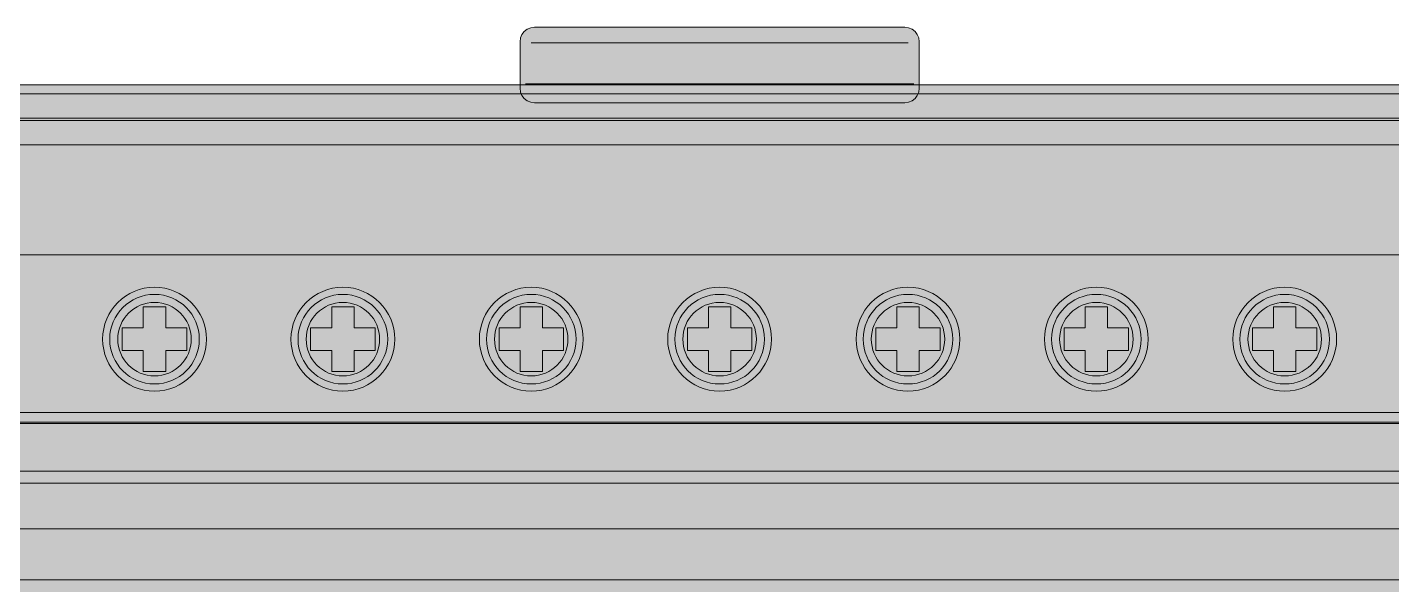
# Model space of a CAD drawing. Header units: millimetres. Extents: x 2517 to 4319, y 573 to 1664.
# Drawn here: x 2876.2 to 2937.7, y 676.3 to 701.4 of the extents above; entities that cross this region are included whole.
import ezdxf

# ---------------------------------------------------------------- set-up
doc = ezdxf.new("R2010")
doc.units = ezdxf.units.MM
for name, color, linetype, lineweight in [('EKF_DETAILS', 7, 'Continuous', 5), ('EKF_FILL', 7, 'Continuous', 5), ('EKF_OUTLINE', 7, 'Continuous', 13), ('EKF_TERMINALS', 7, 'Continuous', 5)]:
    doc.layers.add(name, color=color, linetype=linetype, lineweight=lineweight)

# ---------------------------------------------------------------- blocks, each defined once
blk = doc.blocks.new('EKF_CM_4x15')
at = {"layer": 'EKF_FILL', "true_color": 0x74745f}
blk.add_hatch(color=47, dxfattribs=at).paths.add_polyline_path([(76.6, 90.7), (76.768, 90.678), (76.925, 90.613), (77.06, 90.51), (77.163, 90.375), (77.228, 90.218), (77.25, 90.05), (77.25, 87.95), (77.228, 87.782), (77.163, 87.625), (77.06, 87.49), (76.925, 87.387), (76.768, 87.322), (76.6, 87.3), (59.9, 87.3), (59.732, 87.322), (59.575, 87.387), (59.44, 87.49), (59.337, 87.625), (59.272, 87.782), (59.25, 87.95), (59.25, 90.05), (59.272, 90.218), (59.337, 90.375), (59.44, 90.51), (59.575, 90.613), (59.732, 90.678), (59.9, 90.7)])
at = {"layer": 'EKF_FILL', "true_color": 0xe3e8e5}
blk.add_hatch(color=254, dxfattribs=at).paths.add_polyline_path([(135.3, 88.1), (135.611, 88.059), (135.9, 87.939), (136.149, 87.749), (136.339, 87.5), (136.459, 87.211), (136.5, 86.9), (136.5, 1.2), (136.459, 0.889), (136.339, 0.6), (136.149, 0.351), (135.9, 0.161), (135.611, 0.041), (135.3, 0), (1.2, 0), (0.889, 0.041), (0.6, 0.161), (0.351, 0.351), (0.161, 0.6), (0.041, 0.889), (0, 1.2), (0, 86.9), (0.041, 87.211), (0.161, 87.5), (0.351, 87.749), (0.6, 87.939), (0.889, 88.059), (1.2, 88.1)])
at = {"layer": 'EKF_FILL', "true_color": 0x55564e}
blk.add_hatch(color=251, dxfattribs=at).paths.add_polyline_path([(133.3, 87.7), (133.481, 87.676), (133.65, 87.606), (133.795, 87.495), (133.906, 87.35), (133.976, 87.181), (134, 87), (134, 1.4), (133.976, 1.219), (133.906, 1.05), (133.795, 0.905), (133.65, 0.794), (133.481, 0.724), (133.3, 0.7), (3.2, 0.7), (3.019, 0.724), (2.85, 0.794), (2.705, 0.905), (2.594, 1.05), (2.524, 1.219), (2.5, 1.4), (2.5, 87), (2.524, 87.181), (2.594, 87.35), (2.705, 87.495), (2.85, 87.606), (3.019, 87.676), (3.2, 87.7)])
at = {"layer": 'EKF_FILL', "true_color": 0x797c6b}
blk.add_hatch(color=8, dxfattribs=at).paths.add_polyline_path([(3.5, 87.7), (133, 87.7), (133, 86.6), (3.5, 86.6)])
at = {"layer": 'EKF_FILL', "true_color": 0x8b8e81}
for points in [[(3.3, 86.9), (133.2, 86.9), (133.2, 85.7), (3.3, 85.7)], [(3.3, 67.3), (133.2, 67.3), (133.2, 66.1), (3.3, 66.1)]]:
    blk.add_hatch(color=252, dxfattribs=at).paths.add_polyline_path(points)
at = {"layer": 'EKF_FILL', "true_color": 0x66665a}
blk.add_hatch(color=251, dxfattribs=at).paths.add_polyline_path([(132.1, 86.5), (132.204, 86.486), (132.3, 86.446), (132.383, 86.383), (132.446, 86.3), (132.486, 86.204), (132.5, 86.1), (132.5, 2.3), (132.486, 2.196), (132.446, 2.1), (132.383, 2.017), (132.3, 1.954), (132.204, 1.914), (132.1, 1.9), (4.4, 1.9), (4.296, 1.914), (4.2, 1.954), (4.117, 2.017), (4.054, 2.1), (4.014, 2.196), (4, 2.3), (4, 86.1), (4.014, 86.204), (4.054, 86.3), (4.117, 86.383), (4.2, 86.446), (4.296, 86.486), (4.4, 86.5)])
at = {"layer": 'EKF_FILL', "true_color": 0x8b805d}
blk.add_hatch(color=45, dxfattribs=at).paths.add_polyline_path([(130, 80.442), (130.104, 80.428), (130.2, 80.388), (130.283, 80.324), (130.346, 80.242), (130.386, 80.145), (130.4, 80.041), (130.4, 73.242), (130.386, 73.138), (130.346, 73.041), (130.283, 72.959), (130.2, 72.895), (130.104, 72.855), (130, 72.841), (6.5, 72.841), (6.396, 72.855), (6.3, 72.895), (6.217, 72.959), (6.154, 73.041), (6.114, 73.138), (6.1, 73.242), (6.1, 80.041), (6.114, 80.145), (6.154, 80.242), (6.217, 80.324), (6.3, 80.388), (6.396, 80.428), (6.5, 80.442)])
at = {"layer": 'EKF_FILL', "true_color": 0x625f4e}
for points in [[(45.111, 76.642), (45.091, 76.336), (45.032, 76.036), (44.933, 75.746), (44.798, 75.472), (44.628, 75.217), (44.426, 74.987), (44.196, 74.785), (43.941, 74.615), (43.667, 74.48), (43.377, 74.381), (43.077, 74.322), (42.771, 74.302), (42.466, 74.322), (42.166, 74.381), (41.876, 74.48), (41.601, 74.615), (41.347, 74.785), (41.117, 74.987), (40.915, 75.217), (40.745, 75.472), (40.61, 75.746), (40.511, 76.036), (40.451, 76.336), (40.431, 76.642), (40.451, 76.947), (40.511, 77.247), (40.61, 77.537), (40.745, 77.811), (40.915, 78.066), (41.117, 78.296), (41.347, 78.498), (41.601, 78.668), (41.876, 78.803), (42.166, 78.902), (42.466, 78.961), (42.771, 78.981), (43.077, 78.961), (43.377, 78.902), (43.667, 78.803), (43.941, 78.668), (44.196, 78.498), (44.426, 78.296), (44.628, 78.066), (44.798, 77.811), (44.933, 77.537), (45.032, 77.247), (45.091, 76.947)], [(53.604, 76.642), (53.584, 76.336), (53.525, 76.036), (53.426, 75.746), (53.291, 75.472), (53.121, 75.217), (52.919, 74.987), (52.689, 74.785), (52.434, 74.615), (52.16, 74.48), (51.87, 74.381), (51.57, 74.322), (51.264, 74.302), (50.959, 74.322), (50.659, 74.381), (50.369, 74.48), (50.094, 74.615), (49.84, 74.785), (49.61, 74.987), (49.408, 75.217), (49.238, 75.472), (49.102, 75.746), (49.004, 76.036), (48.944, 76.336), (48.924, 76.642), (48.944, 76.947), (49.004, 77.247), (49.102, 77.537), (49.238, 77.811), (49.408, 78.066), (49.61, 78.296), (49.84, 78.498), (50.094, 78.668), (50.369, 78.803), (50.659, 78.902), (50.959, 78.961), (51.264, 78.981), (51.57, 78.961), (51.87, 78.902), (52.16, 78.803), (52.434, 78.668), (52.689, 78.498), (52.919, 78.296), (53.121, 78.066), (53.291, 77.811), (53.426, 77.537), (53.525, 77.247), (53.584, 76.947)], [(62.097, 76.642), (62.077, 76.336), (62.017, 76.036), (61.919, 75.746), (61.784, 75.472), (61.614, 75.217), (61.412, 74.987), (61.182, 74.785), (60.927, 74.615), (60.653, 74.48), (60.363, 74.381), (60.063, 74.322), (59.757, 74.302), (59.452, 74.322), (59.152, 74.381), (58.862, 74.48), (58.587, 74.615), (58.333, 74.785), (58.103, 74.987), (57.901, 75.217), (57.731, 75.472), (57.595, 75.746), (57.497, 76.036), (57.437, 76.336), (57.417, 76.642), (57.437, 76.947), (57.497, 77.247), (57.595, 77.537), (57.731, 77.811), (57.901, 78.066), (58.103, 78.296), (58.333, 78.498), (58.587, 78.668), (58.862, 78.803), (59.152, 78.902), (59.452, 78.961), (59.757, 78.981), (60.063, 78.961), (60.363, 78.902), (60.653, 78.803), (60.927, 78.668), (61.182, 78.498), (61.412, 78.296), (61.614, 78.066), (61.784, 77.811), (61.919, 77.537), (62.017, 77.247), (62.077, 76.947)], [(70.59, 76.642), (70.57, 76.336), (70.51, 76.036), (70.412, 75.746), (70.276, 75.472), (70.106, 75.217), (69.905, 74.987), (69.675, 74.785), (69.42, 74.615), (69.145, 74.48), (68.856, 74.381), (68.555, 74.322), (68.25, 74.302), (67.945, 74.322), (67.644, 74.381), (67.355, 74.48), (67.08, 74.615), (66.825, 74.785), (66.595, 74.987), (66.394, 75.217), (66.224, 75.472), (66.088, 75.746), (65.99, 76.036), (65.93, 76.336), (65.91, 76.642), (65.93, 76.947), (65.99, 77.247), (66.088, 77.537), (66.224, 77.811), (66.394, 78.066), (66.595, 78.296), (66.825, 78.498), (67.08, 78.668), (67.355, 78.803), (67.644, 78.902), (67.945, 78.961), (68.25, 78.981), (68.555, 78.961), (68.856, 78.902), (69.145, 78.803), (69.42, 78.668), (69.675, 78.498), (69.905, 78.296), (70.106, 78.066), (70.276, 77.811), (70.412, 77.537), (70.51, 77.247), (70.57, 76.947)], [(79.083, 76.642), (79.063, 76.336), (79.003, 76.036), (78.905, 75.746), (78.769, 75.472), (78.599, 75.217), (78.397, 74.987), (78.167, 74.785), (77.913, 74.615), (77.638, 74.48), (77.348, 74.381), (77.048, 74.322), (76.743, 74.302), (76.437, 74.322), (76.137, 74.381), (75.847, 74.48), (75.573, 74.615), (75.318, 74.785), (75.088, 74.987), (74.886, 75.217), (74.716, 75.472), (74.581, 75.746), (74.483, 76.036), (74.423, 76.336), (74.403, 76.642), (74.423, 76.947), (74.483, 77.247), (74.581, 77.537), (74.716, 77.811), (74.886, 78.066), (75.088, 78.296), (75.318, 78.498), (75.573, 78.668), (75.847, 78.803), (76.137, 78.902), (76.437, 78.961), (76.743, 78.981), (77.048, 78.961), (77.348, 78.902), (77.638, 78.803), (77.913, 78.668), (78.167, 78.498), (78.397, 78.296), (78.599, 78.066), (78.769, 77.811), (78.905, 77.537), (79.003, 77.247), (79.063, 76.947)], [(87.576, 76.642), (87.556, 76.336), (87.496, 76.036), (87.398, 75.746), (87.262, 75.472), (87.092, 75.217), (86.89, 74.987), (86.66, 74.785), (86.406, 74.615), (86.131, 74.48), (85.841, 74.381), (85.541, 74.322), (85.236, 74.302), (84.93, 74.322), (84.63, 74.381), (84.34, 74.48), (84.066, 74.615), (83.811, 74.785), (83.581, 74.987), (83.379, 75.217), (83.209, 75.472), (83.074, 75.746), (82.975, 76.036), (82.916, 76.336), (82.896, 76.642), (82.916, 76.947), (82.975, 77.247), (83.074, 77.537), (83.209, 77.811), (83.379, 78.066), (83.581, 78.296), (83.811, 78.498), (84.066, 78.668), (84.34, 78.803), (84.63, 78.902), (84.93, 78.961), (85.236, 78.981), (85.541, 78.961), (85.841, 78.902), (86.131, 78.803), (86.406, 78.668), (86.66, 78.498), (86.89, 78.296), (87.092, 78.066), (87.262, 77.811), (87.398, 77.537), (87.496, 77.247), (87.556, 76.947)], [(96.069, 76.642), (96.049, 76.336), (95.989, 76.036), (95.89, 75.746), (95.755, 75.472), (95.585, 75.217), (95.383, 74.987), (95.153, 74.785), (94.899, 74.615), (94.624, 74.48), (94.334, 74.381), (94.034, 74.322), (93.729, 74.302), (93.423, 74.322), (93.123, 74.381), (92.833, 74.48), (92.559, 74.615), (92.304, 74.785), (92.074, 74.987), (91.872, 75.217), (91.702, 75.472), (91.567, 75.746), (91.468, 76.036), (91.409, 76.336), (91.389, 76.642), (91.409, 76.947), (91.468, 77.247), (91.567, 77.537), (91.702, 77.811), (91.872, 78.066), (92.074, 78.296), (92.304, 78.498), (92.559, 78.668), (92.833, 78.803), (93.123, 78.902), (93.423, 78.961), (93.729, 78.981), (94.034, 78.961), (94.334, 78.902), (94.624, 78.803), (94.899, 78.668), (95.153, 78.498), (95.383, 78.296), (95.585, 78.066), (95.755, 77.811), (95.89, 77.537), (95.989, 77.247), (96.049, 76.947)]]:
    blk.add_hatch(color=251, dxfattribs=at).paths.add_polyline_path(points)
at = {"layer": 'EKF_FILL', "true_color": 0x909087}
for points in [[(44.791, 76.642), (44.774, 76.378), (44.723, 76.119), (44.638, 75.868), (44.521, 75.632), (44.374, 75.412), (44.2, 75.213), (44.001, 75.039), (43.781, 74.892), (43.544, 74.775), (43.294, 74.69), (43.035, 74.639), (42.771, 74.621), (42.508, 74.639), (42.249, 74.69), (41.998, 74.775), (41.761, 74.892), (41.542, 75.039), (41.343, 75.213), (41.169, 75.412), (41.022, 75.632), (40.905, 75.868), (40.82, 76.119), (40.769, 76.378), (40.751, 76.642), (40.769, 76.905), (40.82, 77.164), (40.905, 77.415), (41.022, 77.651), (41.169, 77.871), (41.343, 78.07), (41.542, 78.244), (41.761, 78.391), (41.998, 78.508), (42.249, 78.593), (42.508, 78.644), (42.771, 78.662), (43.035, 78.644), (43.294, 78.593), (43.544, 78.508), (43.781, 78.391), (44.001, 78.244), (44.2, 78.07), (44.374, 77.871), (44.521, 77.651), (44.638, 77.415), (44.723, 77.164), (44.774, 76.905)], [(53.284, 76.642), (53.267, 76.378), (53.215, 76.119), (53.131, 75.868), (53.014, 75.632), (52.867, 75.412), (52.693, 75.213), (52.494, 75.039), (52.274, 74.892), (52.037, 74.775), (51.787, 74.69), (51.528, 74.639), (51.264, 74.621), (51.001, 74.639), (50.741, 74.69), (50.491, 74.775), (50.254, 74.892), (50.035, 75.039), (49.836, 75.213), (49.662, 75.412), (49.515, 75.632), (49.398, 75.868), (49.313, 76.119), (49.262, 76.378), (49.244, 76.642), (49.262, 76.905), (49.313, 77.164), (49.398, 77.415), (49.515, 77.651), (49.662, 77.871), (49.836, 78.07), (50.035, 78.244), (50.254, 78.391), (50.491, 78.508), (50.741, 78.593), (51.001, 78.644), (51.264, 78.662), (51.528, 78.644), (51.787, 78.593), (52.037, 78.508), (52.274, 78.391), (52.494, 78.244), (52.693, 78.07), (52.867, 77.871), (53.014, 77.651), (53.131, 77.415), (53.215, 77.164), (53.267, 76.905)], [(61.777, 76.642), (61.76, 76.378), (61.708, 76.119), (61.623, 75.868), (61.507, 75.632), (61.36, 75.412), (61.185, 75.213), (60.987, 75.039), (60.767, 74.892), (60.53, 74.775), (60.28, 74.69), (60.021, 74.639), (59.757, 74.621), (59.493, 74.639), (59.234, 74.69), (58.984, 74.775), (58.747, 74.892), (58.527, 75.039), (58.329, 75.213), (58.155, 75.412), (58.008, 75.632), (57.891, 75.868), (57.806, 76.119), (57.754, 76.378), (57.737, 76.642), (57.754, 76.905), (57.806, 77.164), (57.891, 77.415), (58.008, 77.651), (58.155, 77.871), (58.329, 78.07), (58.527, 78.244), (58.747, 78.391), (58.984, 78.508), (59.234, 78.593), (59.493, 78.644), (59.757, 78.662), (60.021, 78.644), (60.28, 78.593), (60.53, 78.508), (60.767, 78.391), (60.987, 78.244), (61.185, 78.07), (61.36, 77.871), (61.507, 77.651), (61.623, 77.415), (61.708, 77.164), (61.76, 76.905)], [(70.27, 76.642), (70.253, 76.378), (70.201, 76.119), (70.116, 75.868), (69.999, 75.632), (69.853, 75.412), (69.678, 75.213), (69.48, 75.039), (69.26, 74.892), (69.023, 74.775), (68.773, 74.69), (68.514, 74.639), (68.25, 74.621), (67.986, 74.639), (67.727, 74.69), (67.477, 74.775), (67.24, 74.892), (67.02, 75.039), (66.822, 75.213), (66.647, 75.412), (66.501, 75.632), (66.384, 75.868), (66.299, 76.119), (66.247, 76.378), (66.23, 76.642), (66.247, 76.905), (66.299, 77.164), (66.384, 77.415), (66.501, 77.651), (66.647, 77.871), (66.822, 78.07), (67.02, 78.244), (67.24, 78.391), (67.477, 78.508), (67.727, 78.593), (67.986, 78.644), (68.25, 78.662), (68.514, 78.644), (68.773, 78.593), (69.023, 78.508), (69.26, 78.391), (69.48, 78.244), (69.678, 78.07), (69.853, 77.871), (69.999, 77.651), (70.116, 77.415), (70.201, 77.164), (70.253, 76.905)], [(78.763, 76.642), (78.746, 76.378), (78.694, 76.119), (78.609, 75.868), (78.492, 75.632), (78.345, 75.412), (78.171, 75.213), (77.973, 75.039), (77.753, 74.892), (77.516, 74.775), (77.266, 74.69), (77.007, 74.639), (76.743, 74.621), (76.479, 74.639), (76.22, 74.69), (75.97, 74.775), (75.733, 74.892), (75.513, 75.039), (75.315, 75.213), (75.14, 75.412), (74.993, 75.632), (74.877, 75.868), (74.792, 76.119), (74.74, 76.378), (74.723, 76.642), (74.74, 76.905), (74.792, 77.164), (74.877, 77.415), (74.993, 77.651), (75.14, 77.871), (75.315, 78.07), (75.513, 78.244), (75.733, 78.391), (75.97, 78.508), (76.22, 78.593), (76.479, 78.644), (76.743, 78.662), (77.007, 78.644), (77.266, 78.593), (77.516, 78.508), (77.753, 78.391), (77.973, 78.244), (78.171, 78.07), (78.345, 77.871), (78.492, 77.651), (78.609, 77.415), (78.694, 77.164), (78.746, 76.905)], [(87.256, 76.642), (87.238, 76.378), (87.187, 76.119), (87.102, 75.868), (86.985, 75.632), (86.838, 75.412), (86.664, 75.213), (86.465, 75.039), (86.246, 74.892), (86.009, 74.775), (85.759, 74.69), (85.499, 74.639), (85.236, 74.621), (84.972, 74.639), (84.713, 74.69), (84.463, 74.775), (84.226, 74.892), (84.006, 75.039), (83.807, 75.213), (83.633, 75.412), (83.486, 75.632), (83.369, 75.868), (83.285, 76.119), (83.233, 76.378), (83.216, 76.642), (83.233, 76.905), (83.285, 77.164), (83.369, 77.415), (83.486, 77.651), (83.633, 77.871), (83.807, 78.07), (84.006, 78.244), (84.226, 78.391), (84.463, 78.508), (84.713, 78.593), (84.972, 78.644), (85.236, 78.662), (85.499, 78.644), (85.759, 78.593), (86.009, 78.508), (86.246, 78.391), (86.465, 78.244), (86.664, 78.07), (86.838, 77.871), (86.985, 77.651), (87.102, 77.415), (87.187, 77.164), (87.238, 76.905)], [(95.749, 76.642), (95.731, 76.378), (95.68, 76.119), (95.595, 75.868), (95.478, 75.632), (95.331, 75.412), (95.157, 75.213), (94.958, 75.039), (94.739, 74.892), (94.502, 74.775), (94.251, 74.69), (93.992, 74.639), (93.729, 74.621), (93.465, 74.639), (93.206, 74.69), (92.956, 74.775), (92.719, 74.892), (92.499, 75.039), (92.3, 75.213), (92.126, 75.412), (91.979, 75.632), (91.862, 75.868), (91.777, 76.119), (91.726, 76.378), (91.709, 76.642), (91.726, 76.905), (91.777, 77.164), (91.862, 77.415), (91.979, 77.651), (92.126, 77.871), (92.3, 78.07), (92.499, 78.244), (92.719, 78.391), (92.956, 78.508), (93.206, 78.593), (93.465, 78.644), (93.729, 78.662), (93.992, 78.644), (94.251, 78.593), (94.502, 78.508), (94.739, 78.391), (94.958, 78.244), (95.157, 78.07), (95.331, 77.871), (95.478, 77.651), (95.595, 77.415), (95.68, 77.164), (95.731, 76.905)]]:
    blk.add_hatch(color=252, dxfattribs=at).paths.add_polyline_path(points)
at = {"layer": 'EKF_FILL', "true_color": 0x797d75}
for points in [[(44.428, 76.642), (44.414, 76.425), (44.371, 76.213), (44.302, 76.008), (44.206, 75.813), (44.086, 75.633), (43.943, 75.47), (43.78, 75.327), (43.6, 75.207), (43.405, 75.111), (43.2, 75.042), (42.988, 74.999), (42.771, 74.985), (42.555, 74.999), (42.343, 75.042), (42.138, 75.111), (41.943, 75.207), (41.763, 75.327), (41.6, 75.47), (41.457, 75.633), (41.337, 75.813), (41.241, 76.008), (41.171, 76.213), (41.129, 76.425), (41.115, 76.642), (41.129, 76.858), (41.171, 77.07), (41.241, 77.275), (41.337, 77.47), (41.457, 77.65), (41.6, 77.813), (41.763, 77.956), (41.943, 78.076), (42.138, 78.172), (42.343, 78.241), (42.555, 78.284), (42.771, 78.298), (42.988, 78.284), (43.2, 78.241), (43.405, 78.172), (43.6, 78.076), (43.78, 77.956), (43.943, 77.813), (44.086, 77.65), (44.206, 77.47), (44.302, 77.275), (44.371, 77.07), (44.414, 76.858)], [(52.921, 76.642), (52.907, 76.425), (52.864, 76.213), (52.795, 76.008), (52.699, 75.813), (52.578, 75.633), (52.436, 75.47), (52.273, 75.327), (52.092, 75.207), (51.898, 75.111), (51.693, 75.042), (51.48, 74.999), (51.264, 74.985), (51.048, 74.999), (50.836, 75.042), (50.63, 75.111), (50.436, 75.207), (50.256, 75.327), (50.093, 75.47), (49.95, 75.633), (49.83, 75.813), (49.734, 76.008), (49.664, 76.213), (49.622, 76.425), (49.608, 76.642), (49.622, 76.858), (49.664, 77.07), (49.734, 77.275), (49.83, 77.47), (49.95, 77.65), (50.093, 77.813), (50.256, 77.956), (50.436, 78.076), (50.63, 78.172), (50.836, 78.241), (51.048, 78.284), (51.264, 78.298), (51.48, 78.284), (51.693, 78.241), (51.898, 78.172), (52.092, 78.076), (52.273, 77.956), (52.436, 77.813), (52.578, 77.65), (52.699, 77.47), (52.795, 77.275), (52.864, 77.07), (52.907, 76.858)], [(61.414, 76.642), (61.399, 76.425), (61.357, 76.213), (61.287, 76.008), (61.192, 75.813), (61.071, 75.633), (60.928, 75.47), (60.765, 75.327), (60.585, 75.207), (60.391, 75.111), (60.186, 75.042), (59.973, 74.999), (59.757, 74.985), (59.541, 74.999), (59.328, 75.042), (59.123, 75.111), (58.929, 75.207), (58.749, 75.327), (58.586, 75.47), (58.443, 75.633), (58.323, 75.813), (58.227, 76.008), (58.157, 76.213), (58.115, 76.425), (58.101, 76.642), (58.115, 76.858), (58.157, 77.07), (58.227, 77.275), (58.323, 77.47), (58.443, 77.65), (58.586, 77.813), (58.749, 77.956), (58.929, 78.076), (59.123, 78.172), (59.328, 78.241), (59.541, 78.284), (59.757, 78.298), (59.973, 78.284), (60.186, 78.241), (60.391, 78.172), (60.585, 78.076), (60.765, 77.956), (60.928, 77.813), (61.071, 77.65), (61.192, 77.47), (61.287, 77.275), (61.357, 77.07), (61.399, 76.858)], [(69.906, 76.642), (69.892, 76.425), (69.85, 76.213), (69.78, 76.008), (69.684, 75.813), (69.564, 75.633), (69.421, 75.47), (69.258, 75.327), (69.078, 75.207), (68.884, 75.111), (68.679, 75.042), (68.466, 74.999), (68.25, 74.985), (68.034, 74.999), (67.821, 75.042), (67.616, 75.111), (67.422, 75.207), (67.242, 75.327), (67.079, 75.47), (66.936, 75.633), (66.816, 75.813), (66.72, 76.008), (66.65, 76.213), (66.608, 76.425), (66.594, 76.642), (66.608, 76.858), (66.65, 77.07), (66.72, 77.275), (66.816, 77.47), (66.936, 77.65), (67.079, 77.813), (67.242, 77.956), (67.422, 78.076), (67.616, 78.172), (67.821, 78.241), (68.034, 78.284), (68.25, 78.298), (68.466, 78.284), (68.679, 78.241), (68.884, 78.172), (69.078, 78.076), (69.258, 77.956), (69.421, 77.813), (69.564, 77.65), (69.684, 77.47), (69.78, 77.275), (69.85, 77.07), (69.892, 76.858)], [(78.399, 76.642), (78.385, 76.425), (78.343, 76.213), (78.273, 76.008), (78.177, 75.813), (78.057, 75.633), (77.914, 75.47), (77.751, 75.327), (77.571, 75.207), (77.377, 75.111), (77.172, 75.042), (76.959, 74.999), (76.743, 74.985), (76.527, 74.999), (76.314, 75.042), (76.109, 75.111), (75.915, 75.207), (75.735, 75.327), (75.572, 75.47), (75.429, 75.633), (75.308, 75.813), (75.213, 76.008), (75.143, 76.213), (75.101, 76.425), (75.086, 76.642), (75.101, 76.858), (75.143, 77.07), (75.213, 77.275), (75.308, 77.47), (75.429, 77.65), (75.572, 77.813), (75.735, 77.956), (75.915, 78.076), (76.109, 78.172), (76.314, 78.241), (76.527, 78.284), (76.743, 78.298), (76.959, 78.284), (77.172, 78.241), (77.377, 78.172), (77.571, 78.076), (77.751, 77.956), (77.914, 77.813), (78.057, 77.65), (78.177, 77.47), (78.273, 77.275), (78.343, 77.07), (78.385, 76.858)], [(86.892, 76.642), (86.878, 76.425), (86.836, 76.213), (86.766, 76.008), (86.67, 75.813), (86.55, 75.633), (86.407, 75.47), (86.244, 75.327), (86.064, 75.207), (85.87, 75.111), (85.664, 75.042), (85.452, 74.999), (85.236, 74.985), (85.02, 74.999), (84.807, 75.042), (84.602, 75.111), (84.408, 75.207), (84.227, 75.327), (84.064, 75.47), (83.922, 75.633), (83.801, 75.813), (83.705, 76.008), (83.636, 76.213), (83.593, 76.425), (83.579, 76.642), (83.593, 76.858), (83.636, 77.07), (83.705, 77.275), (83.801, 77.47), (83.922, 77.65), (84.064, 77.813), (84.227, 77.956), (84.408, 78.076), (84.602, 78.172), (84.807, 78.241), (85.02, 78.284), (85.236, 78.298), (85.452, 78.284), (85.664, 78.241), (85.87, 78.172), (86.064, 78.076), (86.244, 77.956), (86.407, 77.813), (86.55, 77.65), (86.67, 77.47), (86.766, 77.275), (86.836, 77.07), (86.878, 76.858)], [(95.385, 76.642), (95.371, 76.425), (95.329, 76.213), (95.259, 76.008), (95.163, 75.813), (95.043, 75.633), (94.9, 75.47), (94.737, 75.327), (94.557, 75.207), (94.362, 75.111), (94.157, 75.042), (93.945, 74.999), (93.729, 74.985), (93.512, 74.999), (93.3, 75.042), (93.095, 75.111), (92.9, 75.207), (92.72, 75.327), (92.557, 75.47), (92.414, 75.633), (92.294, 75.813), (92.198, 76.008), (92.129, 76.213), (92.086, 76.425), (92.072, 76.642), (92.086, 76.858), (92.129, 77.07), (92.198, 77.275), (92.294, 77.47), (92.414, 77.65), (92.557, 77.813), (92.72, 77.956), (92.9, 78.076), (93.095, 78.172), (93.3, 78.241), (93.512, 78.284), (93.729, 78.298), (93.945, 78.284), (94.157, 78.241), (94.362, 78.172), (94.557, 78.076), (94.737, 77.956), (94.9, 77.813), (95.043, 77.65), (95.163, 77.47), (95.259, 77.275), (95.329, 77.07), (95.371, 76.858)]]:
    blk.add_hatch(color=8, dxfattribs=at).paths.add_polyline_path(points)
at = {"layer": 'EKF_FILL', "true_color": 0x40473f}
for points in [[(42.266, 78.096), (43.276, 78.096), (43.276, 77.147), (44.226, 77.147), (44.226, 76.136), (43.276, 76.136), (43.276, 75.187), (42.266, 75.187), (42.266, 76.136), (41.317, 76.136), (41.317, 77.147), (42.266, 77.147)], [(50.759, 78.096), (51.769, 78.096), (51.769, 77.147), (52.719, 77.147), (52.719, 76.136), (51.769, 76.136), (51.769, 75.187), (50.759, 75.187), (50.759, 76.136), (49.81, 76.136), (49.81, 77.147), (50.759, 77.147)], [(59.252, 78.096), (60.262, 78.096), (60.262, 77.147), (61.212, 77.147), (61.212, 76.136), (60.262, 76.136), (60.262, 75.187), (59.252, 75.187), (59.252, 76.136), (58.303, 76.136), (58.303, 77.147), (59.252, 77.147)], [(67.745, 78.096), (68.755, 78.096), (68.755, 77.147), (69.704, 77.147), (69.704, 76.136), (68.755, 76.136), (68.755, 75.187), (67.745, 75.187), (67.745, 76.136), (66.796, 76.136), (66.796, 77.147), (67.745, 77.147)], [(76.238, 78.096), (77.248, 78.096), (77.248, 77.147), (78.197, 77.147), (78.197, 76.136), (77.248, 76.136), (77.248, 75.187), (76.238, 75.187), (76.238, 76.136), (75.288, 76.136), (75.288, 77.147), (76.238, 77.147)], [(84.731, 78.096), (85.741, 78.096), (85.741, 77.147), (86.69, 77.147), (86.69, 76.136), (85.741, 76.136), (85.741, 75.187), (84.731, 75.187), (84.731, 76.136), (83.781, 76.136), (83.781, 77.147), (84.731, 77.147)], [(93.224, 78.096), (94.234, 78.096), (94.234, 77.147), (95.183, 77.147), (95.183, 76.136), (94.234, 76.136), (94.234, 75.187), (93.224, 75.187), (93.224, 76.136), (92.274, 76.136), (92.274, 77.147), (93.224, 77.147)]]:
    blk.add_hatch(color=69, dxfattribs=at).paths.add_polyline_path(points)
at = {"layer": 'EKF_FILL', "true_color": 0x383e35}
blk.add_hatch(color=250, dxfattribs=at).paths.add_polyline_path([(3.1, 72.7), (133.4, 72.7), (133.4, 71.2), (3.1, 71.2)])
at = {"layer": 'EKF_FILL', "true_color": 0x343930}
blk.add_hatch(color=250, dxfattribs=at).paths.add_polyline_path([(1, 70.7), (135.5, 70.7), (135.5, 68.1), (1, 68.1)])
at = {"layer": 'EKF_DETAILS', "color": 253, "lineweight": 5, "true_color": 0xbeb69b}
blk.add_line((59.75, 90), (76.75, 90), dxfattribs=at)
at = {"layer": 'EKF_DETAILS', "color": 250, "lineweight": 5, "true_color": 0x292f27}
blk.add_line((59.5, 88.15), (77, 88.15), dxfattribs=at)
at = {"layer": 'EKF_DETAILS', "color": 253, "lineweight": 5, "true_color": 0xacafa4}
for p, q in [((4, 85.4), (132.5, 85.4)), ((4, 65.8), (132.5, 65.8))]:
    blk.add_line(p, q, dxfattribs=at)
at = {"layer": 'EKF_DETAILS', "color": 252, "lineweight": 5, "true_color": 0x9a9d8e}
blk.add_line((4, 72.9), (132.5, 72.9), dxfattribs=at)
at = {"layer": 'EKF_DETAILS', "color": 252, "lineweight": 5, "true_color": 0x8b9083}
blk.add_line((3, 70.15), (133.5, 70.15), dxfattribs=at)
at = {"layer": 'EKF_DETAILS', "color": 250, "lineweight": 5, "true_color": 0x31372c}
blk.add_lwpolyline([(76.6, 90.7), (76.768, 90.678), (76.925, 90.613), (77.06, 90.51), (77.163, 90.375), (77.228, 90.218), (77.25, 90.05), (77.25, 87.95), (77.228, 87.782), (77.163, 87.625), (77.06, 87.49), (76.925, 87.387), (76.768, 87.322), (76.6, 87.3), (59.9, 87.3), (59.732, 87.322), (59.575, 87.387), (59.44, 87.49), (59.337, 87.625), (59.272, 87.782), (59.25, 87.95), (59.25, 90.05), (59.272, 90.218), (59.337, 90.375), (59.44, 90.51), (59.575, 90.613), (59.732, 90.678), (59.9, 90.7)], close=True, dxfattribs=at)
at = {"layer": 'EKF_DETAILS', "color": 250, "lineweight": 5, "true_color": 0x282d29}
blk.add_lwpolyline([(133.3, 0.7), (3.2, 0.7), (3.019, 0.724), (2.85, 0.794), (2.705, 0.905), (2.594, 1.05), (2.524, 1.219), (2.5, 1.4), (2.5, 87), (2.524, 87.181), (2.594, 87.35), (2.705, 87.495), (2.85, 87.606), (3.019, 87.676), (3.2, 87.7), (133.3, 87.7)], dxfattribs=at)
at = {"layer": 'EKF_DETAILS', "color": 250, "lineweight": 5, "true_color": 0x30372f}
for points in [[(133.2, 70.7), (3.3, 70.7), (3.132, 70.722), (2.975, 70.787), (2.84, 70.89), (2.737, 71.025), (2.672, 71.182), (2.65, 71.35), (2.65, 87.05), (2.672, 87.218), (2.737, 87.375), (2.84, 87.51), (2.975, 87.613), (3.132, 87.678), (3.3, 87.7), (133.2, 87.7)], [(133.2, 23.5), (3.3, 23.5), (3.132, 23.522), (2.975, 23.587), (2.84, 23.69), (2.737, 23.825), (2.672, 23.982), (2.65, 24.15), (2.65, 67.45), (2.672, 67.618), (2.737, 67.775), (2.84, 67.91), (2.975, 68.013), (3.132, 68.078), (3.3, 68.1), (133.2, 68.1)]]:
    blk.add_lwpolyline(points, dxfattribs=at)
at = {"layer": 'EKF_DETAILS', "color": 250, "lineweight": 5, "true_color": 0x373e31}
blk.add_lwpolyline([(3.5, 87.7), (133, 87.7), (133, 86.6), (3.5, 86.6)], close=True, dxfattribs=at)
at = {"layer": 'EKF_DETAILS', "color": 252, "lineweight": 5, "true_color": 0x8e9188}
blk.add_lwpolyline([(132.1, 1.9), (4.4, 1.9), (4.296, 1.914), (4.2, 1.954), (4.117, 2.017), (4.054, 2.1), (4.014, 2.196), (4, 2.3), (4, 86.1), (4.014, 86.204), (4.054, 86.3), (4.117, 86.383), (4.2, 86.446), (4.296, 86.486), (4.4, 86.5), (132.1, 86.5)], dxfattribs=at)
at = {"layer": 'EKF_DETAILS', "color": 250, "lineweight": 5, "true_color": 0x292f28}
blk.add_lwpolyline([(1, 70.7), (135.5, 70.7), (135.5, 68.1), (1, 68.1)], close=True, dxfattribs=at)
at = {"layer": 'EKF_OUTLINE', "color": 250, "lineweight": 13, "true_color": 0x303733}
blk.add_lwpolyline([(135.3, 0), (1.2, 0), (0.889, 0.041), (0.6, 0.161), (0.351, 0.351), (0.161, 0.6), (0.041, 0.889), (0, 1.2), (0, 86.9), (0.041, 87.211), (0.161, 87.5), (0.351, 87.749), (0.6, 87.939), (0.889, 88.059), (1.2, 88.1), (135.3, 88.1)], dxfattribs=at)
at = {"layer": 'EKF_TERMINALS', "color": 33, "lineweight": 5, "true_color": 0xb1a078}
blk.add_line((6.6, 73.341), (129.9, 73.341), dxfattribs=at)
at = {"layer": 'EKF_TERMINALS', "color": 59, "lineweight": 5, "true_color": 0x4b4e3f}
blk.add_lwpolyline([(130, 72.841), (6.5, 72.841), (6.396, 72.855), (6.3, 72.895), (6.217, 72.959), (6.154, 73.041), (6.114, 73.138), (6.1, 73.242), (6.1, 80.041), (6.114, 80.145), (6.154, 80.242), (6.217, 80.324), (6.3, 80.388), (6.396, 80.428), (6.5, 80.442), (130, 80.442)], dxfattribs=at)
at = {"layer": 'EKF_TERMINALS', "color": 250, "lineweight": 5, "true_color": 0x333a33}
for points in [[(42.266, 78.096), (43.276, 78.096), (43.276, 77.147), (44.226, 77.147), (44.226, 76.136), (43.276, 76.136), (43.276, 75.187), (42.266, 75.187), (42.266, 76.136), (41.317, 76.136), (41.317, 77.147), (42.266, 77.147)], [(50.759, 78.096), (51.769, 78.096), (51.769, 77.147), (52.719, 77.147), (52.719, 76.136), (51.769, 76.136), (51.769, 75.187), (50.759, 75.187), (50.759, 76.136), (49.81, 76.136), (49.81, 77.147), (50.759, 77.147)], [(59.252, 78.096), (60.262, 78.096), (60.262, 77.147), (61.212, 77.147), (61.212, 76.136), (60.262, 76.136), (60.262, 75.187), (59.252, 75.187), (59.252, 76.136), (58.303, 76.136), (58.303, 77.147), (59.252, 77.147)], [(67.745, 78.096), (68.755, 78.096), (68.755, 77.147), (69.704, 77.147), (69.704, 76.136), (68.755, 76.136), (68.755, 75.187), (67.745, 75.187), (67.745, 76.136), (66.796, 76.136), (66.796, 77.147), (67.745, 77.147)], [(76.238, 78.096), (77.248, 78.096), (77.248, 77.147), (78.197, 77.147), (78.197, 76.136), (77.248, 76.136), (77.248, 75.187), (76.238, 75.187), (76.238, 76.136), (75.288, 76.136), (75.288, 77.147), (76.238, 77.147)], [(84.731, 78.096), (85.741, 78.096), (85.741, 77.147), (86.69, 77.147), (86.69, 76.136), (85.741, 76.136), (85.741, 75.187), (84.731, 75.187), (84.731, 76.136), (83.781, 76.136), (83.781, 77.147), (84.731, 77.147)], [(93.224, 78.096), (94.234, 78.096), (94.234, 77.147), (95.183, 77.147), (95.183, 76.136), (94.234, 76.136), (94.234, 75.187), (93.224, 75.187), (93.224, 76.136), (92.274, 76.136), (92.274, 77.147), (93.224, 77.147)]]:
    blk.add_lwpolyline(points, close=True, dxfattribs=at)
at = {"layer": 'EKF_TERMINALS', "color": 250, "lineweight": 5, "true_color": 0x383a35}
for centre, radius in [((42.771, 76.642), 2.34), ((51.264, 76.642), 2.34), ((59.757, 76.642), 2.34), ((68.25, 76.642), 2.34), ((76.743, 76.642), 2.34), ((85.236, 76.642), 2.34), ((93.729, 76.642), 2.34), ((42.771, 76.642), 2.02), ((42.771, 76.642), 1.656), ((51.264, 76.642), 2.02), ((51.264, 76.642), 1.656), ((59.757, 76.642), 2.02), ((59.757, 76.642), 1.656), ((68.25, 76.642), 2.02), ((68.25, 76.642), 1.656), ((76.743, 76.642), 2.02), ((76.743, 76.642), 1.656), ((85.236, 76.642), 2.02), ((85.236, 76.642), 1.656), ((93.729, 76.642), 2.02), ((93.729, 76.642), 1.656)]:
    blk.add_circle(centre, radius, dxfattribs=at)
blk = doc.blocks.new('*U42')
blk.add_blockref('EKF_CM_4x15', (0, 0))

msp = doc.modelspace()

# ---------------------------------------------------------------- block references
msp.add_blockref('*U42', (2839.15, 610.74))

doc.saveas('drawing.dxf')
